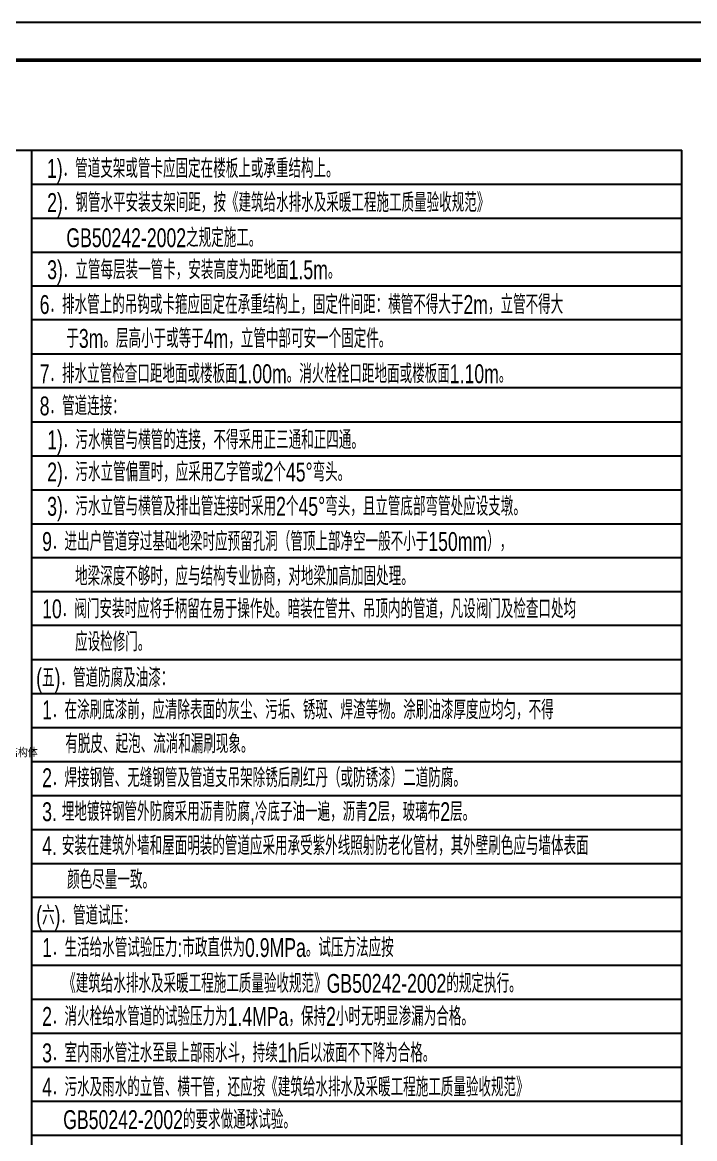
# Model space of a CAD drawing. Extents: x 14204718 to 16986381, y -1556765 to -15898.
# Drawn here: x 14922333 to 14940155, y -233777 to -204194 of the extents above; entities that cross this region are included whole.
import ezdxf
from ezdxf import colors
from ezdxf.entities.mleader import LeaderData, LeaderLine
from ezdxf.math import Vec2, Vec3

# ---------------------------------------------------------------- set-up
doc = ezdxf.new("R2010")
doc.units = 0
doc.header["$LTSCALE"] = 1000
doc.header["$MEASUREMENT"] = 0
for name, color, linetype in [('JZ_0', 7, 'Continuous'), ('JZ_TEXT', 42, 'Continuous'), ('TK', 4, 'Continuous')]:
    doc.layers.add(name, color=color, linetype=linetype)
doc.styles.add('DXF', font='ros.shx', dxfattribs={"width": 0.7, "bigfont": 'hzs.shx'})
doc.styles.add('标题文字', font='txt.shx', dxfattribs={"bigfont": 'hztxt.shx'})

# ---------------------------------------------------------------- blocks, each defined once
blk = doc.blocks.new('GeYuanFrame_00404686', base_point=(20.09, 4.53))
at = {"layer": 'TK'}
blk.add_lwpolyline([(20.09, 4.53), (20.09, 598.53), (861.09, 598.53), (861.09, 4.53)], close=True, dxfattribs=at)
at = {"layer": 'TK', "const_width": 1}
blk.add_lwpolyline([(45.09, 588.53), (851.09, 588.53), (851.09, 14.53), (45.09, 14.53)], close=True, dxfattribs=at)
blk = doc.blocks.new('抗震大样2')
at = {"color": 4}
ml = blk.add_multileader_mtext('Standard', dxfattribs=at)
ml.set_content('{\\fFangSong_GB2312|b0|i0|c134|p49;\\W0.9;结构体}', color=4, style='标题文字')
ml.set_leader_properties()
ml.build(insert=Vec2(0, 0))
ml.multileader.update_dxf_attribs({"dogleg_length": 0.36, "arrow_head_size": 123.1})
ctx = ml.context
ctx.base_point, ctx.char_height, ctx.arrow_head_size, ctx.landing_gap_size, ctx.plane_origin = Vec3(9830.4, -102.5), 307.714, 123.1, 49.8, Vec3(8938.5, 909.7)
notes = []
notes.append((ctx, [(0, (1, 1, 0), (9733.9, -102.5), (1, 0), 96.5, [(0, [(9016.9, 1040.6)], 0, [])])]))
ctx.mtext.insert, ctx.mtext.width, ctx.mtext.flow_direction = Vec3(9880.3, 61.6), 1718.781, 5
for ctx, leaders in notes:
    for number, flags, end, landing, length, lines in leaders:
        leader = LeaderData()
        leader.index, (leader.has_last_leader_line, leader.has_dogleg_vector, leader.attachment_direction) = number, flags
        leader.last_leader_point, leader.dogleg_vector, leader.dogleg_length = Vec3(end), Vec3(landing), length
        for number, points, colour, breaks in lines:
            line = LeaderLine()
            line.index, line.vertices, line.color, line.breaks = number, Vec3.list(points), colors.encode_raw_color(colour), breaks
            leader.lines.append(line)
        ctx.leaders.append(leader)

msp = doc.modelspace()

# ---------------------------------------------------------------- linework, layer by layer
at = {"layer": 'JZ_0', "color": 8}
for p, q in [((14887116.4, -207580.8), (14939815.7, -207580.8)), ((14922582.7, -255968.8), (14922582.7, -207580.8)), ((14939815.7, -257627.6), (14939815.7, -207580.8)), ((14922582.7, -208480.8), (14939815.7, -208480.8)), ((14922582.7, -209380.8), (14939815.7, -209380.8)), ((14922582.7, -210280.8), (14939815.7, -210280.8)), ((14922582.7, -211180.8), (14939815.7, -211180.8)), ((14939815.7, -212080.8), (14922582.7, -212080.8)), ((14922582.7, -212980.8), (14939815.7, -212980.8)), ((14939815.7, -213880.8), (14922582.7, -213880.8)), ((14922582.7, -214780.8), (14939815.7, -214780.8)), ((14922582.7, -215680.8), (14939815.7, -215680.8)), ((14922582.7, -216580.8), (14939815.7, -216580.8)), ((14922582.7, -217480.8), (14939815.7, -217480.8)), ((14939815.7, -218380.8), (14922582.7, -218380.8)), ((14922582.7, -219280.8), (14939815.7, -219280.8)), ((14939815.7, -220180.8), (14922582.7, -220180.8)), ((14922582.7, -221080.8), (14939815.7, -221080.8)), ((14922582.7, -221980.8), (14939815.7, -221980.8)), ((14922582.7, -222880.8), (14939815.7, -222880.8)), ((14922582.7, -223780.8), (14939815.7, -223780.8)), ((14922582.7, -224680.8), (14939815.7, -224680.8)), ((14922582.7, -225580.8), (14939815.7, -225580.8)), ((14922582.7, -226480.8), (14939815.7, -226480.8)), ((14922582.7, -227380.8), (14939815.7, -227380.8)), ((14922582.7, -228280.8), (14939815.7, -228280.8)), ((14922582.7, -229180.8), (14939815.7, -229180.8)), ((14922582.7, -230080.8), (14939815.7, -230080.8)), ((14922582.7, -230980.8), (14939815.7, -230980.8)), ((14922582.7, -231880.8), (14939815.7, -231880.8)), ((14922582.7, -232780.8), (14939815.7, -232780.8)), ((14922582.7, -233680.8), (14939815.7, -233680.8))]:
    msp.add_line(p, q, dxfattribs=at)

# ---------------------------------------------------------------- block references
for name, p, xscale, yscale, zscale in [('GeYuanFrame_00404686', (14884616.4, -263594.1), 100, 100, 100), ('抗震大样2', (14915034.6, -223472.3), 0.7, 0.7, 0.7)]:
    msp.add_blockref(name, p, dxfattribs=dict(xscale=xscale, yscale=yscale, zscale=zscale))

# ---------------------------------------------------------------- texts
at = {"layer": 'JZ_TEXT', "style": 'DXF', "width": 0.7}
for s, p in [('1)．管道支架或管卡应固定在楼板上或承重结构上。', (14922986.2, -208315.8)), ('2)．钢管水平安装支架间距，按《建筑给水排水及采暖工程施工质量验收规范》', (14922991.5, -209219.5)), ('GB50242-2002之规定施工。', (14923499.2, -210152.8)), ('3)．立管每层装一管卡，安装高度为距地面1.5m。', (14922991.5, -211000.6)), ('6．排水管上的吊钩或卡箍应固定在承重结构上，固定件间距：横管不得大于2m，立管不得大', (14922793, -211922.1)), ('于3m。层高小于或等于4m，立管中部可安一个固定件。', (14923499.2, -212821.5)), ('7．排水立管检查口距地面或楼板面1.00m。消火栓栓口距地面或楼板面1.10m。', (14922793, -213756.4)), ('8．管道连接：', (14922793, -214609.2)), ('1)．污水横管与横管的连接，不得采用正三通和正四通。', (14922991.5, -215508.1)), ('2)．污水立管偏置时，应采用乙字管或2个45%%d弯头。', (14922991.5, -216361.2)), ('3)．污水立管与横管及排出管连接时采用2个45%%d弯头，且立管底部弯管处应设支墩。', (14922991.5, -217269.4)), ('9．进出户管道穿过基础地梁时应预留孔洞（管顶上部净空一般不小于150mm），', (14922858.5, -218202.5)), ('地梁深度不够时，应与结构专业协商，对地梁加高加固处理。', (14923731.4, -219121.2)), ('10．阀门安装时应将手柄留在易于操作处。暗装在管井、吊顶内的管道，凡设阀门及检查口处均', (14922858.5, -219986.7)), ('应设检修门。 ', (14923731.4, -220861.2)), ('(五)．管道防腐及油漆：', (14922700, -221810.6)), ('1．在涂刷底漆前，应清除表面的灰尘、污垢、锈斑、焊渣等物。涂刷油漆厚度应均匀，不得', (14922858.5, -222662.7)), ('有脱皮、起泡、流淌和漏刷现象。', (14923473.5, -223562.7)), ('2．焊接钢管、无缝钢管及管道支吊架除锈后刷红丹（或防锈漆）二道防腐。', (14922858.5, -224462.7)), ('3. 埋地镀锌钢管外防腐采用沥青防腐,冷底子油一遍，沥青2层，玻璃布2层。', (14922858.5, -225362.7)), ('4. 安装在建筑外墙和屋面明装的管道应采用承受紫外线照射防老化管材，其外壁刷色应与墙体表面', (14922858.5, -226262.7)), ('颜色尽量一致。', (14923521.1, -227162.7)), ('(六)．管道试压：', (14922700, -228110.6)), ('1．生活给水管试验压力:市政直供为0.9MPa。试压方法应按', (14922858.5, -228962.7)), ('《建筑给水排水及采暖工程施工质量验收规范》GB50242-2002的规定执行。', (14923416.3, -229912.2)), ('2．消火栓给水管道的试验压力为1.4MPa，保持2小时无明显渗漏为合格。', (14922858.5, -230787)), ('3．室内雨水管注水至最上部雨水斗，持续1h后以液面不下降为合格。', (14922858.5, -231753)), ('4．污水及雨水的立管、横干管，还应按《建筑给水排水及采暖工程施工质量验收规范》', (14922858.5, -232658.9)), ('GB50242-2002的要求做通球试验。', (14923416.3, -233522.7))]:
    msp.add_text(s, height=500, dxfattribs=at).set_placement(p)

doc.saveas('drawing.dxf')
